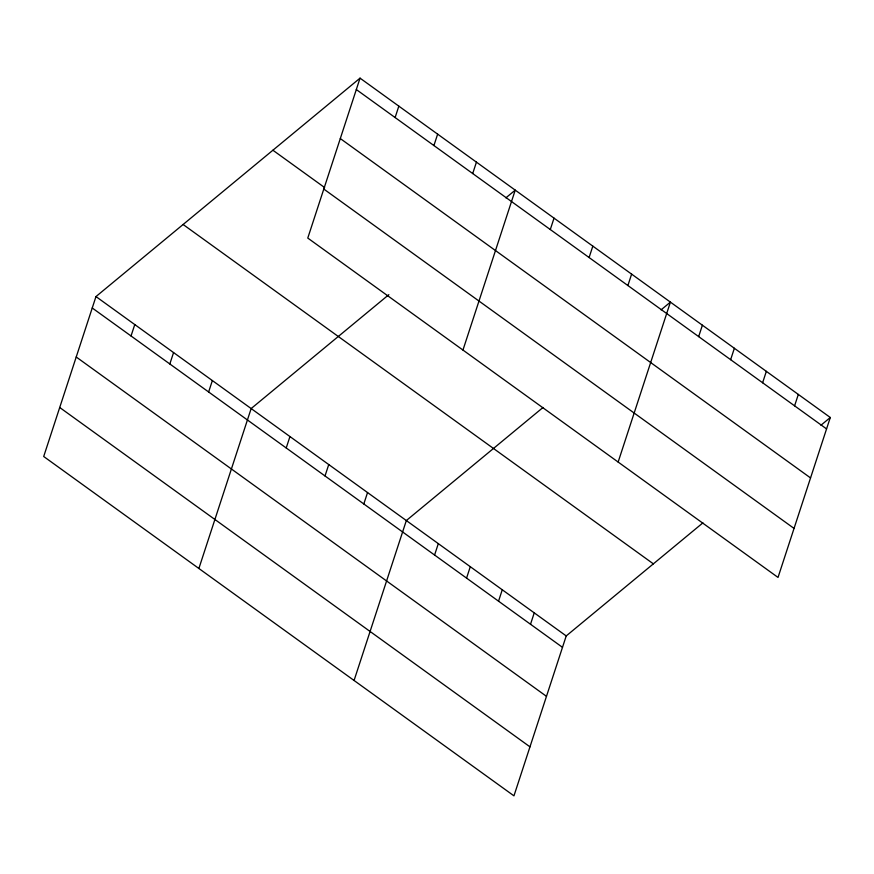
<?xml version="1.0" encoding="UTF-8"?>
<svg xmlns="http://www.w3.org/2000/svg" width="874" height="874" viewBox="0 0 874 874"><rect width="100%" height="100%" fill="white"/><g stroke="black" fill="none" stroke-linecap="round" stroke-linejoin="round"><path stroke-width="1.31" d="M360.044 78.147L307.779 238.067L778.024 577.43L830.3 417.499L360.044 78.147L95.976 296.57L43.7 456.501L513.956 795.853L566.221 635.933L702.904 522.87M131.034 335.987L134.771 324.571M169.829 363.977L173.565 352.572M208.635 391.978L212.36 380.561M198.879 568.493L251.155 408.562L388.864 294.647M286.224 447.969L289.95 436.563M395.114 117.553L398.839 106.136M325.019 475.969L328.744 464.553M433.908 145.554L437.645 134.137M363.813 503.959L367.539 492.554M472.703 173.544L476.439 162.138M354.068 680.475L406.334 520.554L543.016 407.492M462.958 350.059L515.234 190.128L505.893 197.852M434.586 555.034L438.311 543.628M550.292 229.534L554.029 218.129M466.563 578.118L470.288 566.702M589.098 257.535L592.823 246.129M498.541 601.192L502.266 589.775M627.893 285.536L631.618 274.119M530.518 624.265L534.243 612.849M618.147 462.04L670.413 302.12L661.083 309.844M698.665 336.61L702.39 325.194M730.642 359.684L734.368 348.267M762.62 382.757L766.345 371.341M794.597 405.831L798.323 394.425M820.959 425.223L830.3 417.499M356.319 89.552L826.575 428.916M340.303 138.562L810.548 477.925M272.906 150.23L324.625 187.549M323.795 189.057L794.051 528.42M183.114 224.498L653.37 563.85M95.976 296.57L566.221 635.933M92.24 307.987L562.495 647.339M76.224 356.996L546.479 696.349M59.716 407.492L529.972 746.844"/></g></svg>
